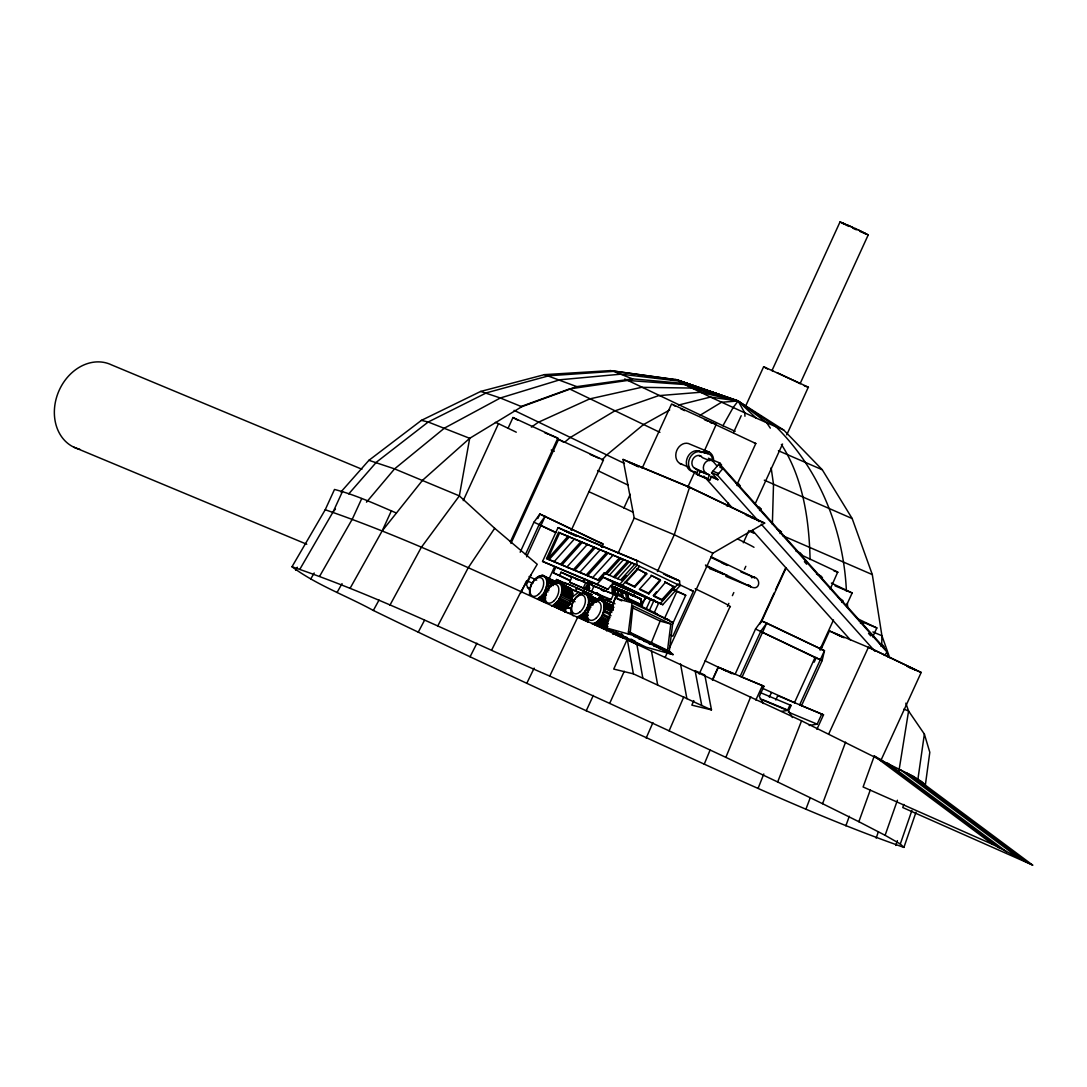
<?xml version="1.0" encoding="UTF-8"?>
<svg xmlns="http://www.w3.org/2000/svg" width="1087" height="1087" viewBox="0 0 1087 1087"><rect width="100%" height="100%" fill="white"/><g stroke="black" fill="none" stroke-linecap="round" stroke-linejoin="round"><path stroke-width="1.5" d="M588.108 586.423C589.494 584.235 586.056 588.216 588.393 587.469M586.966 586.803C589.534 589.657 585.73 583.882 588.583 586.966M881.706 645.841L881.924 635.746L872.317 574.602L852.181 518.553L822.275 469.747L783.754 430.058L738.087 401.008L677.296 379.906L610.337 370.613L544.492 374.635L480.699 391.429L421.416 420.37L368.914 460.317L340.897 492.003M810.087 559.574C809.176 520.17 803.171 478.063 781.376 444.447M772.368 524.369L773.509 484.313L771.145 467.736M916.015 812.193L903.908 847.398C795.222 809.231 691.726 756.973 586.246 710.762C514.966 677.989 443.863 644.836 373.33 610.459C346.468 595.73 316.63 585.064 291.995 566.762L325.217 509.749C415.288 540.837 501.256 583.434 588.284 622.104C584.915 615.785 588.026 607.769 592.741 602.864C610.486 589.888 605.255 624.318 591.695 623.544M594.997 601.057L596.138 600.5M594.997 623L605.35 628.123L594.997 623L596.138 622.457L606.492 627.579L605.35 628.123M596.138 622.457L606.505 627.281M611.655 611.098L604.263 607.443L604.576 605.867L611.967 609.522M544.927 601.206C544.329 605.839 545.198 588.76 548.636 587.945C554.166 577.876 564.262 585.336 571.096 589.303L572.496 593.882L571.572 599.942L568.583 605.867L563.175 610.894L565.24 607.973M552.889 583.746L554.017 583.216M561.68 610.174L552.712 605.568M552.699 605.88L558.107 600.853L561.096 594.929L562.02 588.869L560.838 584.032L571.803 590.064L561.327 585.037M562.169 590.227L562.251 588.76L572.727 593.774C573.501 599.779 547.97 581.572 572.645 595.241M587.985 586.939L588.475 587.184M529.668 593.706C529.396 597.415 529.641 584.602 532.168 583.175C534.478 579.14 539.369 573.746 544.438 576.463C548.65 580.621 546.639 587.428 544.261 592.035C544.601 594.711 535.266 599.807 538.051 598.937L545.525 602.511M538.337 576.599L539.451 576.164M538.051 598.937L545.565 602.198M551.204 586.518C543.364 583.882 546.897 580.662 553.093 585.635M628.191 633.952L632.09 602.837L617.239 598.747L616.492 594.44L657.255 613.951M630.229 632.444L632.879 606.002M633.517 606.166L670.801 624.033L667.513 650.311L659.632 648.137M668.967 653.477L672.853 622.362L632.09 602.837M917.836 779.787L924.371 734.092L908.583 711.034L905.811 703.18M628.734 640.121L640.229 645.107L631.33 640.501M629.794 640.107L627.62 640.46M898.935 770.914L908.583 711.034L903.922 709.132M573.148 615.826C567.591 607.769 574.887 592.891 584.915 593.325C593.42 599.576 585.852 614.929 576.857 616.995M580.648 593.774L581.762 593.461M577.971 616.682L549.75 676.087C464.108 639.251 380.314 596.777 291.995 566.762M903.854 804.434L902.767 807.546L1032.65 865.103L913.678 776.458L801.554 720.83L578.012 616.968L579.086 616.37L587.972 620.745M592.795 604.861C586.586 603.828 587.809 598.434 593.285 603.271M570.729 600.038L568.759 604.318M622.81 637.77L613.883 633.504L612.715 634.074L616.152 632.213L622.104 635.066M588.434 587.523L587.456 586.151M588.583 586.695L588.067 585.58M617.348 590.132L614.59 588.977L614.685 592.768L618.258 594.263L617.348 590.132L614.59 588.977M621.547 591.871L617.701 590.268L618.612 594.399L622.756 597.374L621.547 591.871L617.701 590.268M621.9 592.021C635.121 598.978 614.318 585.254 623.136 597.646L625.433 599.304M565.43 609.155L565.811 607.511L565.471 609.427C543.921 597.605 558.922 609.318 566.585 608.53L568.474 604.793L567.672 607.266C543.5 592.279 567.428 612.633 568.569 605.011M566.544 608.258C541.842 593.733 567.129 613.448 566.925 606.614M602.089 547.182L602.864 543.88L539.872 514.042L533.934 522.195L520.17 552.237M760.098 623.87L761.471 620.867L824.462 650.705L799.706 704.784L801.527 705.653L822.152 660.583L824.462 650.705L766.77 623.068L761.471 620.867L755.533 629.006L735.152 674.198M597.279 599.956L598.366 599.807M592.782 623.394L604.141 628.694L593.787 623.571M609.739 613.381C599.358 609.685 604.399 606.546 611.804 612.524M555.144 582.686L556.218 582.55M561.694 593.339C586.083 602.85 560.104 597.143 562.061 591.776L572.55 596.79L572.17 598.353L571.151 599.467L572.55 596.79L562.061 591.776M540.579 575.743L541.706 575.39L555.756 581.939L542.807 575.376L555.756 581.939M541.706 575.39L556.462 582.754L545.783 577.985L555.389 583.135M618.055 553.337L634.21 518.051L623.041 459.421L689.579 487.153L674.28 534.75L657.431 571.572M669.877 652.254L673.057 654.605L669.252 653.287L669.877 652.254L670.516 653.382L664.782 649.822L665.421 650.936L659.062 648.409L659.687 647.376L660.325 648.504L653.966 645.977L654.591 644.944L655.23 646.058L649.496 642.499L650.135 643.626L643.776 641.085L644.401 640.053L645.039 641.181L639.305 637.621L639.944 638.735L633.585 636.208L634.21 635.175L634.849 636.303L628.49 631.615L669.252 651.14L673.057 654.605L646.208 647.2L605.445 627.675L616.492 594.44M586.6 594.304L597.171 599.141L582.999 592.809L587.333 595.336M590.54 607.225C585.893 606.994 587.972 601.831 591.274 605.676M594.263 598.339L593.244 598.258L596.967 599.413M903.908 847.398L900.308 843.988L911.911 810.413M895.742 845.428L897.414 840.631M900.308 843.988L885.103 835.305L897.414 800.236M876.136 838.131L878.391 831.745M999.891 848.308L881.177 759.786L874.261 756.022L863.105 786.974L992.988 844.531L1032.65 865.103M885.103 835.305L858.852 821.704L870.293 789.95M845.849 825.807L849.314 816.269M858.852 821.704L822.574 803.701L845.591 742.122M806.024 808.905L810.209 797.844M822.574 803.701L777.667 781.974L801.554 720.83M758.196 788.102L763.794 773.971M651.426 642.471L660.135 621.085L670.801 624.033M777.667 781.974L725.858 757.367L750.737 696.699M568.691 587.7L557.414 582.088L571.803 590.064M567.754 587.428L568.827 587.374M570.091 601.845L571.123 601.546L560.457 596.464L561.096 594.929L571.762 599.997L570.091 601.845L570.729 600.309M570.295 601.899L571.572 599.942M611.899 604.997L612.47 605.935L599.589 599.331L611.75 605.853M704.227 764.188L710.056 750.152M725.858 757.367L669.116 730.844L683.777 696.903M693.791 700.626L691.835 705.137L711.482 709.893L704.824 675.054L695.096 670.679L701.754 705.517L711.482 709.893M646.167 738.073L652.934 722.61M597.673 600.404L599.114 597.252L607.701 600.826M642.852 678.329L636.778 643.749L627.281 639.265L613.72 669.076L633.368 673.845L701.754 705.517M669.116 730.844L609.658 703.398L624.264 671.277M325.217 509.749L334.497 489.463C355.911 494.938 376.129 504.463 396.429 513.037M300.161 568.732L333.22 511.678L342.514 491.406M361.74 498.553L352.446 518.839L319.768 576.028M350.068 588.352L382.162 530.932L391.456 510.645M463.239 500.631L498.485 423.658L516.284 432.191M508.091 428.21L512.982 417.53L557.835 438.183L510.319 541.951M510.944 543.446L558.596 439.365L603.448 460.018L571.205 530.429M537.807 518.553L539.872 514.042L597.565 541.679M525.469 554.438L539.22 524.396L545.171 516.257L526.597 556.816M520.945 592.891L526.257 581.3M531.081 574.778L526.434 584.928L529.709 590.608M542.562 561.422L597.089 584.14L603.326 577.279L614.046 582.415L607.81 589.276L542.562 561.422L558.039 527.616L636.941 560.566M597.66 579.901L546.557 558.541L558.541 532.372L637.131 565.131L680.027 585.676L662.757 604.712L612.198 582.972M635.188 564.398L559.628 532.902L547.658 559.058L567.917 536.353L569.275 537.005L549.017 559.71M548.786 579.412L554.397 567.169M568.786 580.2L553.256 572.795L555.905 566.993M555.063 582.659L556.517 579.507L567.496 584.208M553.256 572.795L559.574 575.431L561.028 572.251L617.851 596.002L616.492 595.35L613.924 600.962M597.483 593.516A2.908 1.685 -64.5 0 1 596.029 593.842L569.602 582.224L572.02 576.925L588.814 584.127M576.001 589.059L576.545 587.89M569.126 588.257L575.675 591.246L577.115 588.094L591.953 594.684L590.988 596.777M583.515 581.627L584.779 578.868M601.491 546.883L602.864 543.88L598.896 542.236M569.602 582.224L583.339 587.972L585.757 582.673M583.352 591.328L584.738 588.325M587.211 583.379L588.366 580.838M584.398 593.624L585.363 591.532M623.897 508.077L630.215 494.3M642.118 468.28L671.562 403.997L716.238 424.406L704.485 450.67M592.7 582.537L591.532 585.091L613.503 594.195L613.326 586.545L626.941 592.238L640.95 598.937L642.417 605.595L628.3 598.828L626.832 592.17L640.325 598.652L634.563 596.369M592.958 582.51L591.79 585.051L594.847 586.518M594.005 586.11L591.586 591.41L604.059 597.361M611.193 586.559C610.35 585.73 611.37 584.983 611.478 586.695M610.541 599.494L609.821 599.059L611.111 599.548L613.53 594.249L616.492 595.54M626.588 600.119L625.772 593.638M687.663 487.411L694.675 472.098M641.969 605.323L645.488 597.646M646.154 609.019L650.271 600.038M649.415 610.378L654.225 599.902M733.508 432.558L741.212 415.723M745.424 406.538L763.645 366.74L808.32 387.149L786.757 434.841M653.939 613.367L658.804 602.728M855.605 228.65L840.047 221.897L771.974 370.585L772.83 370.871M664.32 618.883L676.834 591.559L685.72 595.255L672.513 624.115M727.081 506.257L728.48 503.199M736.891 484.829L755.805 443.51L715.137 424.433M678.206 584.004L693.424 591.287L672.853 636.208L670.665 635.297M665.067 657.54L667.173 652.934M669.293 648.328L712.841 553.215L764.637 523.092L689.579 487.153M799.298 383.276L800.154 383.562L868.228 234.887L858.187 229.928M755.22 503.729L782.558 444.026M743.318 542.766L748.929 530.524M727.448 606.451L728.861 603.367M732.393 595.649L733.807 592.551M744.405 569.398L745.818 566.313M699.199 674.008L729.988 606.736A78.617 1.916 24.6 0 0 695.164 588.76M712.855 678.709L718.167 667.119M712.461 680.272L718.425 667.228L762.449 685.571L763.944 686.291L759.31 696.441L763.4 703.547M761.511 620.528L774.121 592.972M775.534 589.915L785.344 568.487M761.539 621.587L786.064 568.012M755.818 700.055L762.449 685.571M769.338 697.147L771.417 692.623M775.805 700.001L777.789 695.653L823.525 714.825L816.894 729.309M830.183 589.14L837.737 572.061L801.268 554.968M781.621 711.401L787.518 710.409L790.004 704.96L791.105 705.477L788.605 710.939L792.382 717.515M814.177 662.146L816.283 657.54M819.788 649.89L833.498 619.943M820.753 649.972L829.476 630.949L869.152 647.648L916.314 670.231L906.979 666.345M846.515 605.31L852.154 592.986L831.392 583.053M809.204 725.477L817.166 724.146L821.813 713.996M872.739 636.914L876.842 627.946L857.561 618.72M828.756 733.915L868.459 647.2L921.192 672.445L880.796 760.683M586.246 710.762L593.312 695.435M543.541 576.083L542.807 575.376M554.003 581.083L553.269 580.376L556.245 582.999M526.787 683.315L534.152 668.125M491.691 649.972L521.067 591.369L537.236 564.275L494.68 528.296L459.353 495.876L394.567 468.877L368.914 460.317M470.06 656.793L476.935 643.232M720.151 466.554L721.537 464.91L719.825 462.994L711.605 472.696L717.882 479.72L711.808 476.242L709.865 479.992L698.411 475.223L696.237 473.986L698.18 470.236L694.471 468.103A6.807 5.557 -67.4 0 1 692.827 459.271A6.807 5.557 -67.4 0 1 700.802 456.078L701.944 457.016M698.411 475.223L700.341 471.473L699.539 471.948M696.237 473.986L707.705 478.756L709.648 475.005L694.471 468.103M437.708 626.058L468.13 567.903L494.68 528.296M584.915 593.325L596.124 598.923M585.757 593.815L585.078 593.013M595.282 598.434L596.287 598.611M418.237 632.186L424.487 620.364M389.893 605.255L421.226 547.495L459.353 495.876L469.693 438.319L521.76 406.715L576.749 386.632L632.552 378.874L687.025 383.738L677.296 379.906L610.337 370.613M587.972 586.464L587.388 587.143M373.33 610.459L379.023 600.078M337.065 592.456L342.038 583.61M624.712 378.955L722.937 425.724L733.114 407.611L738.087 401.008L775.982 426.756L783.754 430.058M310.814 578.855L314.184 572.985M295.596 570.172L297.294 567.251M559.139 582.958L570.362 588.638M559.887 583.624L559.329 582.659M559.112 599.562L559.819 598.013L570.458 603.163L569.588 604.576L558.963 599.426L569.588 604.576L570.295 603.027M569.805 587.673L571.314 589.045M601.356 600.173L613.231 606.587M544.438 576.463L545.103 577.224M597.171 599.141C599.413 602.239 586.912 596.07 586.803 594.032M382.162 530.932L422.558 480.264L469.693 438.319L428.196 422.014L421.416 420.37M674.32 587.075L664.809 581.898L674.32 587.075L662.282 600.337L653.763 596.26L653.436 595.472L656.534 591.776M653.763 596.26L665.135 582.686M366.496 502.18L394.567 468.877L444.501 428.074L500.333 397.991L559.914 379.784L620.962 374.159L681.114 381.333L738.087 401.008L766.648 422.694L775.982 426.756C819.856 469.815 843.689 530.402 846.42 591.342M885.565 649.482L721.306 465.834L720.015 467.342L722.882 468.538L887.141 652.186L884.37 655.461M711.605 472.696L717.338 475.087L722.882 468.538M737.258 485.672L738.644 484.028L740.369 485.943M759.5 510.55L760.9 508.906L759.188 506.99M780.031 533.5L781.431 531.856L776.852 528.758M841.637 602.375L843.023 600.731L838.444 597.619M860.456 623.422L861.842 621.778L863.554 623.68M880.986 646.371L882.372 644.727L884.084 646.643M557.183 602.252L558.107 600.853L568.583 605.867M602.864 601.464L613.951 607.32M587.768 620.759L588.271 621.75M603.598 602.198L610.772 606.111M608.407 623.734L599.535 619.332L600.459 617.932L607.85 621.587M333.22 511.678L335.435 509.137M348.737 493.892L376.455 462.138L428.196 422.014L486.473 392.828L549.017 375.735L613.462 371.374L632.552 378.874M648.844 593.91L648.518 593.122L660.23 579.697L651.045 575.308L660.556 580.485L648.844 593.91L639.346 589.358L651.371 576.096M574.384 539.043L554.057 561.734L555.43 562.387M560.471 564.398L580.866 541.747L582.224 542.399L561.843 565.063M587.333 544.451L566.884 567.074L568.256 567.727M573.297 569.751L593.815 547.141L595.173 547.794L574.67 570.403M579.711 572.414L600.214 549.818M586.11 575.091L606.628 552.481L608 553.147L587.483 575.743M592.524 577.754L613.041 555.158M634.89 564.194L620.623 579.928L604.073 573.039L597.836 579.901L546.557 558.541M598.937 580.431L604.127 574.71M605.174 573.556L619.454 557.835L620.813 558.487L606.546 574.221L604.073 573.039M609.304 575.281L623.585 559.547M617.579 578.732L631.86 562.998M621.71 580.458L626.098 575.607M603.326 577.279L619.862 584.167L637.131 565.131L636.642 560.376L679.538 580.92L680.027 585.676M639.604 566.313L622.321 585.349L605.785 578.461M637.621 569.506L625.582 582.768L634.754 587.157L646.792 573.895L637.281 568.718L646.792 573.895M634.754 587.157L634.428 586.369L646.466 573.107M632.376 596.111L635.487 592.687M641.017 603.543L646.208 597.809M662.282 600.337L661.956 599.548L673.981 586.287M677.568 584.493L660.285 603.53L612.878 583.692M570.933 599.508L571.952 598.38M602.103 459.964L606.6 455.1L643.409 424.65L669.701 409.962M546.421 578.841L553.677 582.659M544.465 597.551L541.475 596.124L542.44 594.779L545.429 596.206M622.294 636.493L622.43 637.879L621.873 633.938M587.822 596.016L598.421 600.921M571.572 612.946L571.911 614.114M588.053 595.798L588.162 597.184L595.567 600.839M586.98 616.356L582.537 614.169L583.556 612.891L587.999 615.079M606.695 630.949L606.084 628.449M564.832 442.056L569.968 437.694L614.631 410.981L658.64 395.654L700.327 392.285L738.087 401.008L756.117 418.033L766.648 422.694L770.33 428.142M561.83 586.11L572.305 591.124L561.83 586.11L562.033 587.401L572.509 592.415L562.033 587.401M554.995 604.413L556.109 603.516M565.851 607.769L566.966 606.872M613 607.647L603.883 603.434L611.274 607.103M587.034 618.489L587.265 619.767M604.114 603.258L604.114 604.712L612.986 609.1M607.674 626.628L597.32 621.506L598.393 620.337L607.28 624.726M564.751 612.28L564.425 609.562M570.689 598.081L578.76 592.198L582.632 594.059L575.675 591.246M554.329 583.583L546.625 580.173L554.098 583.746M546.856 580.01L546.747 581.518L552.726 584.371M545.212 600.962L539.247 598.108L540.334 597.021L544.818 599.168M531.38 427.109L538.214 422.34L589.67 398.915L641.452 387.339L691.563 388.045L738.087 401.008L744.799 412.938L744.948 416.253M621.941 635.338L621.628 634.088M596.152 601.858L588.502 598.353L595.907 602.008M571.178 610.378L571.232 611.777M594.725 602.524L588.556 599.752L594.48 602.674M587.632 619.318L580.227 615.663L581.382 615.256L587.306 618.177M700.177 415.22L721.51 402.258L738.087 401.008L675.706 379.512L738.087 401.008L710.436 397.081L679.375 381.877L738.087 401.008L684.497 384.526L627.579 380.45L569.52 388.915L520.469 406.728M618.612 594.399L622.756 597.374M623.136 597.646L625.555 599.086M614.685 592.768L618.258 594.263M622.457 636.411L615.011 632.851L616.152 632.512L622.104 635.365M604.576 605.867L613.204 610.378M586.885 615.758L586.817 617.226M562.251 588.76L572.727 593.774M544.804 598.448L544.723 599.915M551.585 606.098L553.84 605.038L564.302 610.364L553.827 605.337M529.695 590.852L529.532 592.361M639.17 645.121L640.284 644.781M571.382 607.456L571.137 608.992M678.478 405.071L710.436 397.081L756.117 418.033M587.877 587.374L587.673 587.741M587.333 612.755L586.966 614.304M603.136 628.517L604.223 628.368M604.141 628.694L594.181 624.454M545.266 595.418L544.9 596.98M599.182 595.16L592.524 591.98M530.307 587.782L529.858 589.344M694.973 471.636L692.636 471.527A10.775 8.791 -67.4 0 1 686.78 459.407A10.775 8.791 -67.4 0 1 698.262 450.82L707.909 453.659A8.03 6.549 -67.4 0 1 712.556 460.698M697.161 472.546L694.824 472.451A10.775 8.791 -67.4 0 1 688.968 460.317A10.775 8.791 -67.4 0 1 700.449 451.744L707.909 453.659M633.585 636.208L634.849 636.303M639.944 638.735L638.68 638.653L642.485 639.958M643.776 641.085L645.039 641.181M650.135 643.626L648.871 643.531L652.676 644.836M653.966 645.977L655.23 646.058M659.062 648.409L660.325 648.504M665.421 650.936L664.157 650.855L667.962 652.159M669.252 653.287L670.516 653.382M572.17 604.372L571.64 605.935M640.61 599.168L641.873 604.929L640.61 599.168L613.965 586.831M653.178 377.216L656.494 377.637M663.138 378.493L666.453 378.915M669.769 379.336L674.742 379.974M751.348 576.857C761.498 575.933 760.982 591.899 750.641 586.695L705.436 565.036M727.026 575.268L709.431 568.542M633.572 595.948L627.348 593.244M544.492 374.635L576.749 386.632M480.699 391.429L500.333 397.991L521.76 406.715M588.339 609.658L587.7 611.193M669.877 621.547L672.853 622.362M605.445 627.675L632.294 635.08M546.285 592.32L545.647 593.855M754.677 577.645L753.712 577.36A4.959 4.049 -67.4 0 0 751.552 577.74M608.965 601.288L611.465 602.239M865.007 233.488L865.687 233.705L860.863 231.191M868.228 234.887L859.912 231.422M808.483 387.393L804.312 385.817M710.966 422.857L712.338 423.305M716.401 424.65L709.539 421.919M754.446 443.048L755.805 443.51M557.835 438.183L549.614 434.868M602.076 459.57L603.448 460.018M837.887 572.305L833.715 570.716M698.262 450.82L701.468 452.491L702.501 451.92A10.924 8.913 -67.4 0 1 713.588 461.024M844.681 223.868L842.574 223.066L845.183 224.52M750.288 530.972L753.101 532.1M572.02 576.925L570.729 576.436L571.449 576.871M583.284 591.382L584.575 591.912M709.444 452.287L690.096 444.23A10.924 8.913 -67.4 0 0 676.698 450.657A10.924 8.913 -67.4 0 0 682.106 464.366M708.371 458.211L719.825 462.994M699.023 455.494L701.21 456.404M702.351 457.627L709.512 460.616M718.439 464.638L721.306 465.834M712.923 471.147L718.656 473.538M735.79 482.845L738.644 484.028M695.993 469.312L709.648 475.005M700.354 471.473L707.515 474.448M679.932 463.524L688.859 467.247M710.721 476.731L717.882 479.72M758.033 507.711L760.9 508.906M746.09 515.143L758.332 520.252L690.585 487.791L629.332 462.274L638.368 466.595M750.709 517.29L764.637 523.092M778.564 530.673L781.431 531.856M495.373 422.367L498.485 423.658M795.956 551.109L800.249 552.903L801.961 554.818M551.245 450.018L554.302 451.295M816.486 574.072L820.78 575.865L822.492 577.768M835.074 585.866L852.154 592.986M634.21 518.051L674.28 534.75L712.841 553.215M722.053 563.066L727.733 565.43L710.925 557.386M858.975 620.582L861.842 621.778M864.423 622.769L876.842 627.946M740.818 571.857L754.731 577.659L711.238 556.829M725.871 576.368L750.601 586.681L749.731 586.07A4.959 4.049 -67.4 0 1 749.052 585.2M879.519 643.531L882.372 644.727M908.718 667.241L921.192 672.445M637.702 561.055L564.656 530.605L572.305 534.274M663.6 574.031L677.649 580.064M665.665 575.132L679.538 580.92M533.934 522.195L556.218 532.535M690.15 589.928L693.424 591.287M755.533 629.006L822.152 660.583M820.332 659.714L815.046 657.513L794.502 702.623M361.903 469.231L111.472 364.865A45.274 36.931 -67.4 0 0 57.788 393.698A45.274 36.931 -67.4 0 0 79.867 449.311M607.837 579.819L614.046 582.415M626.941 592.388L621.275 589.888M614.413 587.972L624.495 592.17M627.24 593.312L640.95 598.937M601.6 589.861L603.53 590.662M601.505 589.996L603.992 591.029M664.619 618.245L669.062 620.093L654.238 613M589.045 584.045A2.908 1.685 -64.5 0 0 586.287 586.056A2.908 1.685 -64.5 0 0 586.627 589.344L611.111 599.548M595.54 593.217A2.908 1.685 -64.5 0 0 596.152 593.896L601.111 595.961M596.152 593.896L610.065 599.861M563.093 582.659L567.142 584.344M583.705 591.246L591.953 594.684M554.411 582.061L557.414 583.311M566.463 587.075L578.76 592.198M526.774 580.798L532.847 583.325M527.317 587.51L530.361 588.774M720.844 668.328L735.206 674.32M741.945 677.119L763.944 686.291M571.382 609.114L566.721 607.171L569.194 608.367L568.066 607.225M794.706 702.813L761.946 688.017M801.527 705.653L823.525 714.825M759.65 692.31L791.105 705.477M762.435 699.539L788.238 710.287M760.193 699.023L787.518 710.409M788.32 712.121L817.166 724.146M73.794 447.151L306.765 544.247M596.029 593.842L583.339 587.972M822.275 469.747L778.414 450.738M852.181 518.553L764.297 480.169M872.317 574.602L782.871 535.769M872.888 631.914L881.924 635.746L889.696 657.703M595.228 456.717L599.277 458.442M531.461 584.697L530.755 586.219M846.746 224.751L852.208 227.169M613.122 602.959L606.22 599.97L609.427 601.668M777.137 372.664L800.154 383.562M704.43 419.691L708.181 421.335M544.601 432.667L548.364 434.324M590.214 454.502L593.978 456.16M571.585 585.648L566.938 583.705L568.066 584.371M611.071 586.477L610.514 585.553L610.677 586.341M611.981 602.375L614.997 603.801M573.569 586.532L564.425 582.55L565.281 583.094M852.67 228.134L856.366 229.819M722.937 425.724L735.165 431.294M573.175 586.273L575.906 587.523M549.75 676.087L609.658 703.398M855.238 228.555L859.192 230.322M575.757 578.963L577.686 579.86M575.648 587.483L578.556 588.76M659.918 432.368L569.52 388.915M624.427 463.429L514.069 410.356M845.822 224.927L849.069 226.463M680.747 408.807L684.633 410.641M577.659 588.42L585.132 592.007M722.542 669.212L725.6 670.679M561.028 572.251L570.906 576.966M559.574 575.431L569.452 580.132M586.627 589.344L589.494 590.717A2.908 1.685 -64.5 0 1 588.746 589.48M599.114 597.252L606.084 600.581M623.041 459.421L638.354 466.758M597.605 470.522L628.109 485.128M705.776 565.906L723.602 574.452L720.735 572.414M834.979 633.408L844.096 637.77M829.476 630.949L842.846 637.349M821.188 646.819L822.044 647.173M558.039 527.616L576.518 536.421M558.541 532.372L559.628 532.902M540.307 525.238L555.484 532.521M673.858 589.575L685.72 595.255M761.905 632.063L816.867 658.382M673.872 590.132L676.834 591.559M625.256 581.98L634.428 586.369M640.365 589.222L648.518 593.122M653.436 595.472L661.956 599.548M619.862 584.167L662.757 604.712M621.533 585.105L656.765 601.967M628.802 593.964L611.967 585.893L612.144 593.543M614.291 587.116L624.359 591.939M628.653 598.597L627.376 592.836L628.571 598.502L641.873 604.929M597.089 584.14L607.81 589.276M600.975 589.453L604.032 590.92M617.239 598.747L621.764 600.907M633.273 608.231L660.135 621.085M556.517 579.507L561.775 582.021M557.414 582.088L570.539 588.339M546.992 581.355L552.97 584.208M546.951 584.276L551.435 586.423M529.07 576.504L536.693 580.145M705.11 660.869L732.04 673.75M549.764 587.293C546.15 583.447 544.601 588.869 549.315 588.869M570.757 599.725L574.996 601.75M548.84 590.513C545.728 586.708 543.052 591.763 547.943 591.953M630.392 633.341L671.155 652.866M546.34 594.834L543.351 593.407L546.476 594.997M542.535 594.997L545.525 596.437M545.878 598.04L541.475 596.124M635.46 641.507L630.976 639.074M540.361 597.307L544.845 599.44M615.011 633.15L622.457 636.71M630.175 641.153L639.115 645.433M545.185 600.676L539.247 598.108M613.815 633.83L621.261 637.376M579.466 589.276L582.646 590.88M582.999 592.809L597.782 599.997M589.303 596.749L596.709 600.404M588.393 596.967L595.798 600.622M588.583 602.606L593.026 604.793M587.782 605.785L590.744 607.239M590.187 608.883C587.211 605.065 584.276 609.997 589.236 610.255M588.583 611.927C585.689 608.231 582.347 612.742 587.619 613.231M583.637 613.136L588.081 615.324M586.912 616.112L582.537 614.169M587.306 617.878L581.382 615.256M580.241 615.949L587.646 619.604M579.031 616.682L587.918 621.057M599.589 599.331L612.647 605.636M604.345 604.521L613.217 608.91M604.494 607.32L611.899 610.989M604.046 610.418L609.956 613.353M611.043 615.718C601.709 608.788 599.236 614.019 610.215 617.212M609.725 618.883L602.334 615.215M608.869 620.297L601.478 616.642M600.554 618.136L607.959 621.791M608.299 623.517L599.535 619.332M598.448 620.595L607.32 624.998M607.633 626.37L597.32 621.506M843.132 223.623L840.047 221.897M767.531 368.969L763.645 366.74M673.396 405.179L675.448 406.212M750.764 531.706L753.834 533.255M561.463 441.064L563.514 442.11M517.901 420.261L512.982 417.53M560.444 440.548L558.596 439.365M707.705 478.756L709.865 479.992M750.641 586.695L747.774 584.657M573.474 601.328L572.7 602.809M659.687 647.376L662.866 649.727M654.591 644.944L657.771 647.281M644.401 640.053L647.58 642.403M634.21 635.175L637.39 637.525M1025.883 861.774L906.925 773.129L921.844 781.648L925.363 784.991L929.806 752.299L924.371 734.092M900.484 769.8L1019.321 858.377M887.603 763.128L1006.453 851.705M874.261 756.022L992.988 844.531M589.833 606.695L588.964 608.122M547.78 589.358L546.924 590.771M804.394 561.68L806.649 564.194M868.527 633.381L870.782 635.895M717.148 466.146L713.398 461.785A6.807 5.557 -67.4 0 0 704.743 463.293A6.807 5.557 -67.4 0 0 705.925 472.886M717.338 475.087L758.957 521.624M761.213 524.138L874.845 651.195M703.846 476.079L732.108 507.67M752.449 530.415L850.768 640.338M533.078 581.817L532.168 583.175M575.213 598.543L574.249 599.847M591.722 604.073L590.689 605.282M549.655 586.749L548.636 587.945M535.035 579.317L533.975 580.444M577.265 596.206L576.178 597.239M622.24 592.415L623.367 597.51M618.041 590.676L618.829 594.263M680.516 663.94L686.889 698.656M651.358 650.488L657.717 685.19M627.281 639.265L633.368 673.845M593.869 601.967L592.741 602.864M572.305 591.124L572.509 592.415M551.788 584.643L550.674 585.54M537.209 577.401L536.081 578.202M847.344 603.149L847.751 608.204M588.746 598.203L588.801 599.603M579.507 594.467L578.366 595.173M614.848 589.331L614.916 592.632M588.977 491.759A49.581 1.209 24.6 0 1 632.77 512.059M601.002 546.272A78.617 1.916 24.6 0 1 603.53 547.332M737.475 538.921A49.581 1.209 24.6 0 1 753.984 547.304M886.557 652.526A6.807 5.557 -67.4 0 1 887.997 657.037M626.846 637.281A10.109 5.87 -64.4 0 1 622.933 635.066M597.171 593.135A2.092 1.209 -64.5 0 1 596.233 592.972A2.092 1.209 -64.5 0 0 597.415 592.863M599.086 595.296A2.908 1.685 -64.5 0 1 598.353 594.059M599.426 594.562A2.092 1.209 -64.5 0 1 598.991 594.073M589.303 588.624A2.092 1.209 -64.5 0 1 589.589 587.605M590.404 583.271A3.669 2.12 -64.4 0 1 590.486 582.578M589.385 584.195A3.669 2.12 -64.4 0 1 589.195 581.151M590.676 590.798A2.908 1.685 -64.5 0 1 589.738 590.825M589.548 588.733A2.092 1.209 -64.5 0 1 589.643 588.23M612.742 630.419A10.109 5.897 -64.5 0 1 607.253 628.245M572.047 612.348A10.109 5.843 -64.4 0 1 568.61 613.19M567.183 612.647A10.109 5.843 -64.4 0 1 565.118 607.742M609.943 604.454L610.758 605.038L609.943 604.454M760.818 631.207L740.193 676.277L742.013 677.16L766.77 623.068L760.818 631.207M628.49 599.589L641.724 605.921L628.49 599.589M627.715 561.272L613.435 577.007L614.807 577.659L629.088 561.925L627.715 561.272M588.013 588.38A2.092 1.209 -64.5 0 0 588.964 584.969A2.092 1.209 -64.5 0 0 586.532 586.735A2.092 1.209 -64.5 0 0 588.013 588.38M554.125 600.717A10.109 5.829 -64.4 0 0 556.558 584.711A10.109 5.829 -64.4 0 0 545.307 595.771A10.109 5.829 -64.4 0 0 554.125 600.717M579.697 612.212A10.109 5.883 -63.8 0 0 583.814 595.907A10.109 5.883 -63.8 0 0 572.007 605.079A10.109 5.883 -63.8 0 0 579.697 612.212M596.45 617.824A10.109 5.883 -63.7 0 0 598.774 601.913A10.109 5.883 -63.7 0 0 587.415 613.054A10.109 5.883 -63.7 0 0 596.45 617.824M538.513 594.385A10.109 5.843 -64.4 0 0 541.747 578.162A10.109 5.843 -64.4 0 0 530.252 588.325A10.109 5.843 -64.4 0 0 538.513 594.385"/></g></svg>
